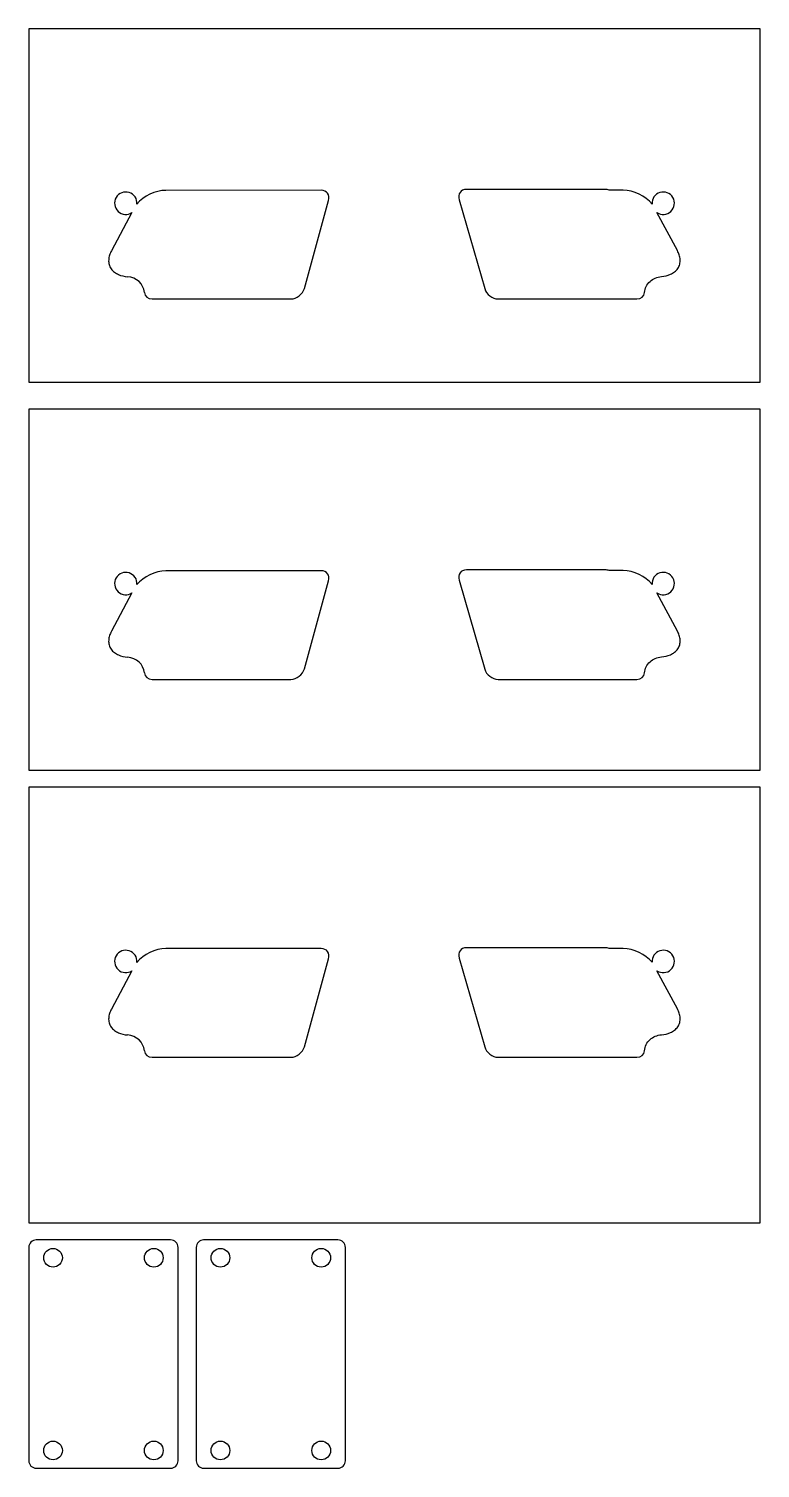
# Model space of a CAD drawing. Header units: millimetres. Extents: x 6 to 104, y 20 to 213.
import ezdxf

# ---------------------------------------------------------------- set-up
doc = ezdxf.new("R2010")
doc.units = ezdxf.units.MM

msp = doc.modelspace()

# ---------------------------------------------------------------- linework, layer by layer
at = {"color": 7, "linetype": 'Continuous', "lineweight": 25}
for p, q in [((6.31, 213.05), (6.31, 165.7)), ((104.31, 213.05), (6.31, 213.05)), ((104.31, 165.7), (104.31, 213.05)), ((45.49, 191.42), (24.67, 191.41)), ((83.54, 191.53), (64.95, 191.53)), ((85.94, 191.43), (84.09, 191.43)), ((43.23, 178.27), (46.48, 190.05)), ((63.96, 190.15), (67.4, 178.25)), ((20.14, 188.44), (17.39, 183.31)), ((93.22, 183.34), (90.48, 188.44)), ((22.85, 176.87), (41.44, 176.87)), ((69.18, 176.87), (87.77, 176.87)), ((6.31, 165.7), (104.31, 165.7)), ((6.31, 162.1), (6.31, 113.74)), ((104.31, 162.1), (6.31, 162.1)), ((104.31, 113.74), (104.31, 162.1)), ((45.49, 140.46), (24.67, 140.45)), ((43.23, 127.32), (46.48, 139.09)), ((63.96, 139.19), (67.4, 127.3)), ((83.54, 140.58), (64.95, 140.58)), ((85.94, 140.48), (84.09, 140.48)), ((20.14, 137.49), (17.39, 132.35)), ((93.22, 132.38), (90.48, 137.49)), ((22.85, 125.91), (41.44, 125.91)), ((69.18, 125.91), (87.77, 125.91)), ((6.31, 113.74), (104.31, 113.74)), ((6.31, 111.49), (6.31, 53.14)), ((104.31, 111.49), (6.31, 111.49)), ((104.31, 53.14), (104.31, 111.49)), ((45.49, 89.85), (24.67, 89.85)), ((83.54, 89.97), (64.95, 89.97)), ((85.94, 89.87), (84.09, 89.87)), ((20.14, 86.88), (17.39, 81.75)), ((43.23, 76.71), (46.48, 88.49)), ((63.96, 88.58), (67.4, 76.69)), ((93.22, 81.77), (90.48, 86.88)), ((22.85, 75.31), (41.44, 75.31)), ((69.18, 75.31), (87.77, 75.31)), ((6.31, 53.14), (104.31, 53.14)), ((25.31, 50.82), (7.31, 50.82)), ((47.74, 50.82), (29.74, 50.82)), ((6.31, 49.82), (6.31, 21.25)), ((26.31, 21.25), (26.31, 49.82)), ((28.74, 49.82), (28.74, 21.25)), ((48.74, 21.25), (48.74, 49.82)), ((7.31, 20.25), (25.31, 20.25)), ((29.74, 20.25), (47.74, 20.25))]:
    msp.add_line(p, q, dxfattribs=at)
for centre in [(9.56, 48.44), (23.06, 48.44), (31.99, 48.44), (45.49, 48.44), (9.56, 22.63), (23.06, 22.63), (31.99, 22.63), (45.49, 22.63)]:
    msp.add_circle(centre, 1.25, dxfattribs=at)
for centre, radius, start, end in [((19.31, 189.69), 1.5, 355.2882, 303.5554), ((91.31, 189.69), 1.5, 236.4446, 184.3551), ((19.31, 138.74), 1.5, 355.2882, 303.5554), ((91.31, 138.74), 1.5, 236.4446, 184.3551), ((19.31, 88.13), 1.5, 355.2882, 303.5554), ((91.31, 88.13), 1.5, 236.4446, 184.3551), ((7.31, 49.82), 1, 90, 180), ((25.31, 49.82), 1, 0, 90), ((29.74, 49.82), 1, 90, 180), ((47.74, 49.82), 1, 0, 90), ((7.31, 21.25), 1, 180, 270), ((25.31, 21.25), 1, 270, 0), ((29.74, 21.25), 1, 180, 270), ((47.74, 21.25), 1, 270, 0)]:
    msp.add_arc(centre, radius, start, end, dxfattribs=at)
for centre, major_axis, ratio, start_param, end_param in [((23.43, 189.1), (3.07, 1.43), 0.590269, 0.903058, 2.269114), ((45.09, 190.03), (1.21, 1.05), 0.75, 5.43883, 6.997298), ((65.35, 190.15), (-1.21, 1.05), 0.75, 5.569461, 7.140257), ((83.94, 190.15), (-1.21, 1.05), 0.75, 5.184475, 5.569461), ((87.18, 189.12), (-3.07, 1.43), 0.590516, 4.006511, 5.380303), ((18.23, 176.4), (3.02, 2.62), 0.75, 5.819139, 6.905546), ((23.25, 178.25), (1.21, 1.05), 0.75, 2.677547, 3.855317), ((41.84, 178.25), (1.21, 1.05), 0.75, 3.855317, 5.43883), ((68.78, 178.25), (-1.21, 1.05), 0.75, 0.857072, 2.427868), ((87.37, 178.25), (-1.21, 1.05), 0.75, 2.427868, 3.611858), ((23.43, 138.14), (3.07, 1.43), 0.590269, 0.903058, 2.269114), ((45.09, 139.08), (1.21, 1.05), 0.75, 5.43883, 6.997298), ((65.35, 139.19), (-1.21, 1.05), 0.75, 5.569461, 7.140257), ((83.94, 139.19), (-1.21, 1.05), 0.75, 5.184475, 5.569461), ((87.18, 138.17), (-3.07, 1.43), 0.590516, 4.006511, 5.380303), ((18.23, 125.44), (3.02, 2.62), 0.75, 5.819139, 6.905546), ((41.84, 127.3), (1.21, 1.05), 0.75, 3.855317, 5.43883), ((68.78, 127.3), (-1.21, 1.05), 0.75, 0.857072, 2.427868), ((23.25, 127.3), (1.21, 1.05), 0.75, 2.677547, 3.855317), ((87.37, 127.3), (-1.21, 1.05), 0.75, 2.427868, 3.611858), ((23.43, 87.54), (3.07, 1.43), 0.590269, 0.903058, 2.269114), ((45.09, 88.47), (1.21, 1.05), 0.75, 5.43883, 6.997298), ((65.35, 88.58), (-1.21, 1.05), 0.75, 5.569461, 7.140257), ((83.94, 88.58), (-1.21, 1.05), 0.75, 5.184475, 5.569461), ((87.18, 87.56), (-3.07, 1.43), 0.590516, 4.006511, 5.380303), ((18.23, 74.83), (3.02, 2.62), 0.75, 5.819139, 6.905546), ((23.25, 76.69), (1.21, 1.05), 0.75, 2.677547, 3.855317), ((41.84, 76.69), (1.21, 1.05), 0.75, 3.855317, 5.43883), ((68.78, 76.69), (-1.21, 1.05), 0.75, 0.857072, 2.427868), ((87.37, 76.69), (-1.21, 1.05), 0.75, 2.427868, 3.611858)]:
    msp.add_ellipse(centre, major_axis=major_axis, ratio=ratio, start_param=start_param, end_param=end_param, dxfattribs=at)
for points, knots in [([(17.39, 183.31), (17.29, 183.12), (17.2, 182.93), (17.07, 182.53), (17.03, 182.32), (17.01, 182), (17.01, 181.9), (17.03, 181.69), (17.05, 181.58), (17.1, 181.38), (17.14, 181.28), (17.23, 181.09), (17.28, 181), (17.46, 180.74), (17.61, 180.58), (17.95, 180.33), (18.13, 180.23), (18.71, 179.97), (19.12, 179.89), (19.54, 179.85)], [0, 0, 0, 0, 0.125, 0.125, 0.25, 0.25, 0.3125, 0.3125, 0.375, 0.375, 0.4375, 0.4375, 0.5, 0.5, 0.625, 0.625, 0.75, 0.75, 1, 1, 1, 1]), ([(91.07, 179.87), (91.49, 179.91), (91.9, 180), (92.48, 180.26), (92.67, 180.36), (93, 180.62), (93.15, 180.77), (93.39, 181.11), (93.48, 181.31), (93.58, 181.72), (93.6, 181.93), (93.57, 182.35), (93.53, 182.56), (93.41, 182.96), (93.32, 183.15), (93.22, 183.34)], [0, 0, 0, 0, 0.25, 0.25, 0.375, 0.375, 0.5, 0.5, 0.625, 0.625, 0.75, 0.75, 0.875, 0.875, 1, 1, 1, 1]), ([(88.81, 177.73), (88.84, 178.01), (88.92, 178.29), (89.16, 178.8), (89.34, 179.03), (89.75, 179.41), (89.99, 179.56), (90.51, 179.78), (90.79, 179.85), (91.07, 179.87)], [0, 0, 0, 0, 0.25, 0.25, 0.5, 0.5, 0.75, 0.75, 1, 1, 1, 1]), ([(17.39, 132.35), (17.29, 132.17), (17.2, 131.97), (17.07, 131.57), (17.03, 131.37), (17.01, 131.05), (17.01, 130.94), (17.03, 130.73), (17.05, 130.63), (17.1, 130.42), (17.14, 130.33), (17.23, 130.13), (17.28, 130.04), (17.46, 129.78), (17.61, 129.63), (17.95, 129.37), (18.13, 129.27), (18.71, 129.02), (19.12, 128.93), (19.54, 128.89)], [0, 0, 0, 0, 0.125, 0.125, 0.25, 0.25, 0.3125, 0.3125, 0.375, 0.375, 0.4375, 0.4375, 0.5, 0.5, 0.625, 0.625, 0.75, 0.75, 1, 1, 1, 1]), ([(91.07, 128.92), (91.49, 128.96), (91.9, 129.05), (92.48, 129.3), (92.67, 129.41), (93, 129.66), (93.15, 129.81), (93.39, 130.16), (93.48, 130.36), (93.58, 130.76), (93.6, 130.98), (93.57, 131.39), (93.53, 131.6), (93.41, 132), (93.32, 132.2), (93.22, 132.38)], [0, 0, 0, 0, 0.25, 0.25, 0.375, 0.375, 0.5, 0.5, 0.625, 0.625, 0.75, 0.75, 0.875, 0.875, 1, 1, 1, 1]), ([(88.81, 126.78), (88.84, 127.06), (88.92, 127.34), (89.16, 127.84), (89.34, 128.08), (89.75, 128.46), (89.99, 128.61), (90.51, 128.83), (90.79, 128.89), (91.07, 128.92)], [0, 0, 0, 0, 0.25, 0.25, 0.5, 0.5, 0.75, 0.75, 1, 1, 1, 1]), ([(17.39, 81.75), (17.29, 81.56), (17.2, 81.36), (17.07, 80.96), (17.03, 80.76), (17.01, 80.44), (17.01, 80.33), (17.03, 80.12), (17.05, 80.02), (17.1, 79.82), (17.14, 79.72), (17.23, 79.53), (17.28, 79.43), (17.46, 79.17), (17.61, 79.02), (17.95, 78.77), (18.13, 78.66), (18.71, 78.41), (19.12, 78.32), (19.54, 78.28)], [0, 0, 0, 0, 0.125, 0.125, 0.25, 0.25, 0.3125, 0.3125, 0.375, 0.375, 0.4375, 0.4375, 0.5, 0.5, 0.625, 0.625, 0.75, 0.75, 1, 1, 1, 1]), ([(91.07, 78.31), (91.49, 78.35), (91.9, 78.44), (92.48, 78.69), (92.67, 78.8), (93, 79.05), (93.15, 79.21), (93.39, 79.55), (93.48, 79.75), (93.58, 80.15), (93.6, 80.37), (93.57, 80.78), (93.53, 80.99), (93.41, 81.39), (93.32, 81.59), (93.22, 81.77)], [0, 0, 0, 0, 0.25, 0.25, 0.375, 0.375, 0.5, 0.5, 0.625, 0.625, 0.75, 0.75, 0.875, 0.875, 1, 1, 1, 1]), ([(88.81, 76.17), (88.84, 76.45), (88.92, 76.73), (89.16, 77.24), (89.34, 77.47), (89.75, 77.85), (89.99, 78), (90.51, 78.22), (90.79, 78.28), (91.07, 78.31)], [0, 0, 0, 0, 0.25, 0.25, 0.5, 0.5, 0.75, 0.75, 1, 1, 1, 1])]:
    msp.add_open_spline(points, degree=3, knots=knots, dxfattribs=at)

doc.saveas('drawing.dxf')
